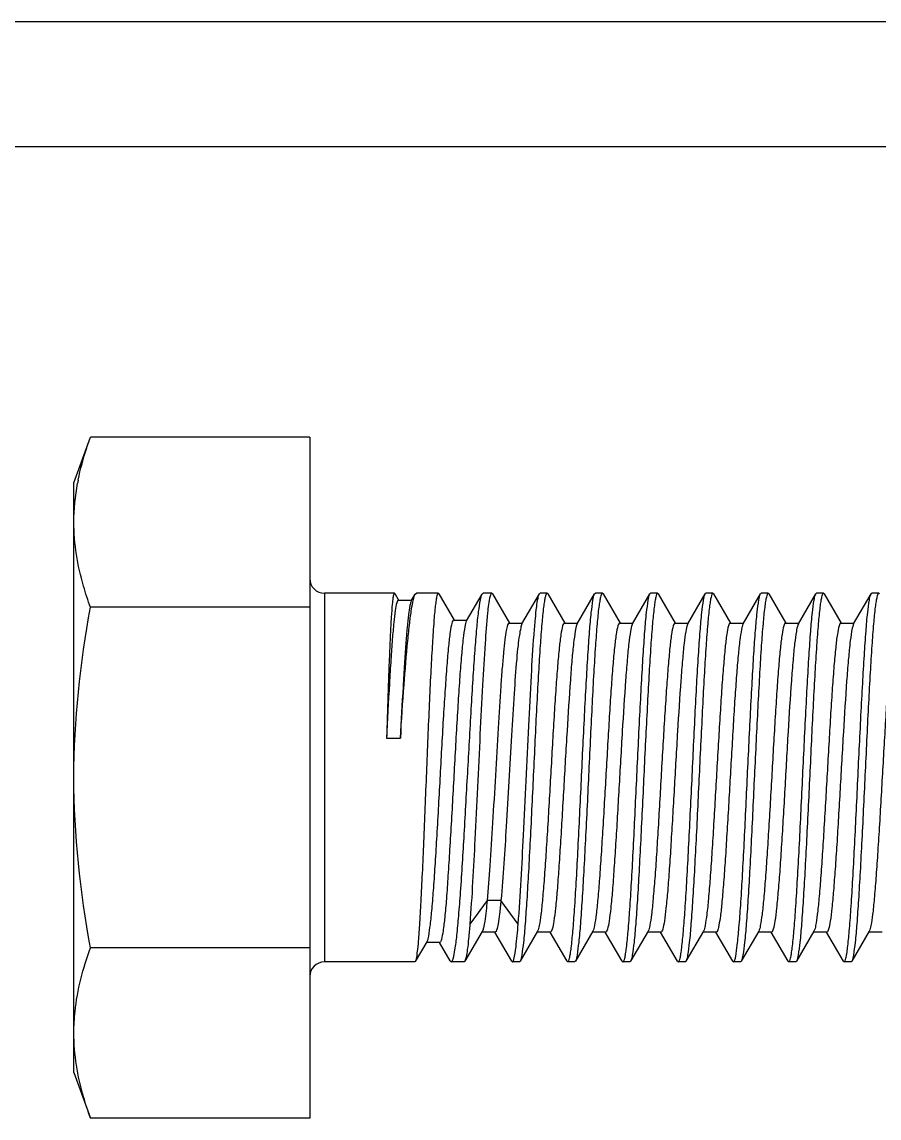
# Model space of a CAD drawing. Header units: inches. Extents: x -1293886 to -986005, y -15154 to 203628.
# Drawn here: x -1239238.7 to -1239159.4, y 83744 to 83845.3 of the extents above; entities that cross this region are included whole.
import ezdxf

# ---------------------------------------------------------------- set-up
doc = ezdxf.new("R2010")
doc.units = ezdxf.units.IN
doc.header["$LTSCALE"] = 100
doc.header["$MEASUREMENT"] = 0
doc.layers.add('W_DIM', color=4, linetype='Continuous')

# ---------------------------------------------------------------- blocks, each defined once
blk = doc.blocks.new('1111')
at = {"layer": 'W_DIM', "color": 7}
for p, q in [((-2278505.19, 1708346.06), (-2278919.24, 1708346.06)), ((-2278631.41, 1708334.51), (-2278775.27, 1708334.51)), ((-2278719.55, 1708303.46), (-2278718.02, 1708307.68)), ((-2278697.74, 1708307.68), (-2278718.02, 1708307.68)), ((-2278697.74, 1708307.68), (-2278697.74, 1708244.72)), ((-2278719.55, 1708248.94), (-2278719.55, 1708303.46)), ((-2278696.38, 1708293.24), (-2278696.38, 1708259.16)), ((-2278689.92, 1708293.24), (-2278696.38, 1708293.24)), ((-2278689.92, 1708293.24), (-2278696.38, 1708293.24)), ((-2278689.92, 1708293.24), (-2278689.93, 1708293.24)), ((-2278689.89, 1708293.21), (-2278689.92, 1708293.24)), ((-2278689.89, 1708293.21), (-2278689.53, 1708292.6)), ((-2278689.56, 1708292.59), (-2278688.32, 1708292.59)), ((-2278688.35, 1708292.53), (-2278688, 1708293.14)), ((-2278688, 1708293.14), (-2278687.88, 1708293.24)), ((-2278685.86, 1708293.24), (-2278687.88, 1708293.24)), ((-2278685.86, 1708293.24), (-2278687.88, 1708293.24)), ((-2278685.86, 1708293.24), (-2278685.87, 1708293.24)), ((-2278685.81, 1708293.19), (-2278685.86, 1708293.24)), ((-2278685.81, 1708293.19), (-2278684.4, 1708290.76)), ((-2278683.24, 1708290.69), (-2278681.8, 1708293.17)), ((-2278681.8, 1708293.17), (-2278681.72, 1708293.24)), ((-2278680.92, 1708293.24), (-2278681.72, 1708293.24)), ((-2278680.92, 1708293.24), (-2278681.72, 1708293.24)), ((-2278680.85, 1708293.18), (-2278680.92, 1708293.24)), ((-2278680.85, 1708293.18), (-2278679.28, 1708290.48)), ((-2278678.12, 1708290.41), (-2278676.51, 1708293.18)), ((-2278676.51, 1708293.18), (-2278676.44, 1708293.24)), ((-2278675.8, 1708293.24), (-2278676.44, 1708293.24)), ((-2278675.8, 1708293.24), (-2278676.44, 1708293.24)), ((-2278675.8, 1708293.24), (-2278675.81, 1708293.24)), ((-2278675.74, 1708293.18), (-2278675.8, 1708293.24)), ((-2278675.74, 1708293.18), (-2278674.16, 1708290.48)), ((-2278673.01, 1708290.41), (-2278671.4, 1708293.18)), ((-2278671.4, 1708293.18), (-2278671.33, 1708293.24)), ((-2278670.69, 1708293.24), (-2278671.33, 1708293.24)), ((-2278670.69, 1708293.24), (-2278671.33, 1708293.24)), ((-2278670.69, 1708293.24), (-2278670.7, 1708293.24)), ((-2278670.62, 1708293.18), (-2278670.69, 1708293.24)), ((-2278670.62, 1708293.18), (-2278669.05, 1708290.48)), ((-2278667.89, 1708290.41), (-2278666.29, 1708293.18)), ((-2278666.29, 1708293.18), (-2278666.22, 1708293.24)), ((-2278665.58, 1708293.24), (-2278666.22, 1708293.24)), ((-2278665.58, 1708293.24), (-2278666.22, 1708293.24)), ((-2278665.58, 1708293.24), (-2278665.59, 1708293.24)), ((-2278665.51, 1708293.18), (-2278665.58, 1708293.24)), ((-2278665.51, 1708293.18), (-2278663.94, 1708290.48)), ((-2278662.78, 1708290.41), (-2278661.17, 1708293.18)), ((-2278661.17, 1708293.18), (-2278661.11, 1708293.24)), ((-2278660.47, 1708293.24), (-2278661.11, 1708293.24)), ((-2278660.47, 1708293.24), (-2278661.11, 1708293.24)), ((-2278660.47, 1708293.24), (-2278660.48, 1708293.24)), ((-2278660.4, 1708293.18), (-2278660.47, 1708293.24)), ((-2278660.4, 1708293.18), (-2278658.83, 1708290.48)), ((-2278657.67, 1708290.41), (-2278656.06, 1708293.18)), ((-2278656.06, 1708293.18), (-2278656, 1708293.24)), ((-2278655.36, 1708293.24), (-2278656, 1708293.24)), ((-2278655.36, 1708293.24), (-2278656, 1708293.24)), ((-2278655.29, 1708293.18), (-2278655.36, 1708293.24)), ((-2278655.36, 1708293.24), (-2278655.36, 1708293.24)), ((-2278655.29, 1708293.18), (-2278653.72, 1708290.48)), ((-2278652.56, 1708290.41), (-2278650.95, 1708293.18)), ((-2278650.95, 1708293.18), (-2278650.88, 1708293.24)), ((-2278650.24, 1708293.24), (-2278650.88, 1708293.24)), ((-2278650.24, 1708293.24), (-2278650.88, 1708293.24)), ((-2278650.24, 1708293.24), (-2278650.25, 1708293.24)), ((-2278650.18, 1708293.18), (-2278650.24, 1708293.24)), ((-2278650.18, 1708293.18), (-2278648.6, 1708290.48)), ((-2278647.45, 1708290.41), (-2278645.84, 1708293.18)), ((-2278645.84, 1708293.18), (-2278645.77, 1708293.24)), ((-2278645.13, 1708293.24), (-2278645.77, 1708293.24)), ((-2278645.13, 1708293.24), (-2278645.77, 1708293.24)), ((-2278645.13, 1708293.24), (-2278645.14, 1708293.24)), ((-2278645.06, 1708293.18), (-2278645.13, 1708293.24)), ((-2278697.74, 1708291.94), (-2278718.02, 1708291.94)), ((-2278684.44, 1708290.76), (-2278683.2, 1708290.76)), ((-2278679.32, 1708290.48), (-2278678.08, 1708290.48)), ((-2278674.2, 1708290.48), (-2278672.97, 1708290.48)), ((-2278673.01, 1708290.41), (-2278673.04, 1708290.35)), ((-2278669.09, 1708290.48), (-2278667.85, 1708290.48)), ((-2278667.89, 1708290.41), (-2278667.93, 1708290.34)), ((-2278663.98, 1708290.48), (-2278662.74, 1708290.48)), ((-2278662.78, 1708290.41), (-2278662.82, 1708290.34)), ((-2278658.87, 1708290.48), (-2278657.63, 1708290.48)), ((-2278653.76, 1708290.48), (-2278652.52, 1708290.48)), ((-2278652.56, 1708290.41), (-2278652.6, 1708290.33)), ((-2278648.64, 1708290.48), (-2278647.41, 1708290.48)), ((-2278647.45, 1708290.41), (-2278647.48, 1708290.33)), ((-2278690.64, 1708279.83), (-2278689.36, 1708279.83)), ((-2278681.34, 1708264.84), (-2278682.94, 1708262.64)), ((-2278680.06, 1708264.84), (-2278681.34, 1708264.84)), ((-2278678.47, 1708262.64), (-2278680.06, 1708264.84)), ((-2278681.79, 1708261.98), (-2278683.4, 1708259.22)), ((-2278680.59, 1708261.91), (-2278681.83, 1708261.91)), ((-2278679.07, 1708259.22), (-2278680.63, 1708261.91)), ((-2278676.68, 1708261.99), (-2278678.29, 1708259.22)), ((-2278675.48, 1708261.92), (-2278676.72, 1708261.92)), ((-2278673.95, 1708259.22), (-2278675.52, 1708261.92)), ((-2278671.57, 1708261.99), (-2278673.18, 1708259.22)), ((-2278670.37, 1708261.92), (-2278671.61, 1708261.92)), ((-2278668.84, 1708259.22), (-2278670.41, 1708261.92)), ((-2278666.46, 1708261.99), (-2278668.07, 1708259.22)), ((-2278665.26, 1708261.92), (-2278666.5, 1708261.92)), ((-2278663.73, 1708259.22), (-2278665.3, 1708261.92)), ((-2278661.34, 1708261.99), (-2278662.96, 1708259.22)), ((-2278660.15, 1708261.92), (-2278661.38, 1708261.92)), ((-2278658.62, 1708259.22), (-2278660.19, 1708261.92)), ((-2278660.1, 1708261.94), (-2278660.15, 1708261.92)), ((-2278656.23, 1708261.99), (-2278657.84, 1708259.22)), ((-2278655.03, 1708261.92), (-2278656.27, 1708261.92)), ((-2278653.51, 1708259.22), (-2278655.07, 1708261.92)), ((-2278651.12, 1708261.99), (-2278652.73, 1708259.22)), ((-2278649.92, 1708261.92), (-2278651.16, 1708261.92)), ((-2278648.39, 1708259.22), (-2278649.96, 1708261.92)), ((-2278646.01, 1708261.99), (-2278647.62, 1708259.22)), ((-2278644.81, 1708261.92), (-2278646.05, 1708261.92)), ((-2278697.74, 1708260.46), (-2278718.02, 1708260.46)), ((-2278686.92, 1708261.02), (-2278687.98, 1708259.2)), ((-2278685.72, 1708260.96), (-2278686.96, 1708260.96)), ((-2278684.76, 1708259.25), (-2278685.75, 1708260.94)), ((-2278688.03, 1708259.16), (-2278696.38, 1708259.16)), ((-2278688.03, 1708259.16), (-2278696.38, 1708259.16)), ((-2278687.98, 1708259.2), (-2278688.03, 1708259.16)), ((-2278684.76, 1708259.25), (-2278684.67, 1708259.16)), ((-2278683.47, 1708259.16), (-2278684.67, 1708259.16)), ((-2278683.47, 1708259.16), (-2278684.67, 1708259.16)), ((-2278683.4, 1708259.22), (-2278683.47, 1708259.16)), ((-2278679.07, 1708259.22), (-2278679, 1708259.16)), ((-2278678.36, 1708259.16), (-2278679, 1708259.16)), ((-2278678.36, 1708259.16), (-2278679, 1708259.16)), ((-2278678.29, 1708259.22), (-2278678.36, 1708259.16)), ((-2278673.95, 1708259.22), (-2278673.89, 1708259.16)), ((-2278673.25, 1708259.16), (-2278673.89, 1708259.16)), ((-2278673.25, 1708259.16), (-2278673.89, 1708259.16)), ((-2278673.89, 1708259.16), (-2278673.88, 1708259.16)), ((-2278673.18, 1708259.22), (-2278673.25, 1708259.16)), ((-2278668.84, 1708259.22), (-2278668.78, 1708259.16)), ((-2278668.14, 1708259.16), (-2278668.78, 1708259.16)), ((-2278668.14, 1708259.16), (-2278668.78, 1708259.16)), ((-2278668.78, 1708259.16), (-2278668.77, 1708259.16)), ((-2278668.07, 1708259.22), (-2278668.14, 1708259.16)), ((-2278663.73, 1708259.22), (-2278663.66, 1708259.16)), ((-2278663.02, 1708259.16), (-2278663.66, 1708259.16)), ((-2278663.02, 1708259.16), (-2278663.66, 1708259.16)), ((-2278663.66, 1708259.16), (-2278663.65, 1708259.16)), ((-2278663, 1708259.17), (-2278663.02, 1708259.16)), ((-2278662.98, 1708259.19), (-2278663, 1708259.17)), ((-2278662.96, 1708259.22), (-2278662.98, 1708259.19)), ((-2278658.62, 1708259.22), (-2278658.55, 1708259.16)), ((-2278658.55, 1708259.16), (-2278658.53, 1708259.17)), ((-2278657.91, 1708259.16), (-2278658.55, 1708259.16)), ((-2278658.53, 1708259.17), (-2278658.51, 1708259.19)), ((-2278657.91, 1708259.16), (-2278658.51, 1708259.16)), ((-2278657.84, 1708259.22), (-2278657.91, 1708259.16)), ((-2278653.51, 1708259.22), (-2278653.44, 1708259.16)), ((-2278652.8, 1708259.16), (-2278653.44, 1708259.16)), ((-2278652.8, 1708259.16), (-2278653.44, 1708259.16)), ((-2278653.44, 1708259.16), (-2278653.43, 1708259.16)), ((-2278652.73, 1708259.22), (-2278652.8, 1708259.16)), ((-2278648.39, 1708259.22), (-2278648.33, 1708259.16)), ((-2278647.69, 1708259.16), (-2278648.33, 1708259.16)), ((-2278647.69, 1708259.16), (-2278648.33, 1708259.16)), ((-2278648.33, 1708259.16), (-2278648.32, 1708259.16)), ((-2278647.62, 1708259.22), (-2278647.69, 1708259.16)), ((-2278719.55, 1708248.94), (-2278718.02, 1708244.72)), ((-2278697.74, 1708244.72), (-2278718.02, 1708244.72))]:
    blk.add_line(p, q, dxfattribs=at)
for centre, radius, start, end in [((-2278697.55, 1708299.39), 22.03, 168.6931, 169.4725), ((-2278696.38, 1708294.6), 1.36, 180, 270), ((-2278696.38, 1708257.8), 1.36, 90, 180)]:
    blk.add_arc(centre, radius, start, end, dxfattribs=at)
for points, knots in [([(-2278719.16, 1708303.71), (-2278718.95, 1708304.72), (-2278718.59, 1708306.05), (-2278718.14, 1708307.35), (-2278718.02, 1708307.68)], [0, 0, 0, 0, 0.746895, 1, 1, 1, 1]), ([(-2278718.02, 1708291.94), (-2278718.25, 1708292.59), (-2278719.1, 1708295.13), (-2278719.55, 1708297.82), (-2278719.55, 1708299.81)], [0, 0, 0, 0, 0.255696, 1, 1, 1, 1]), ([(-2278689.93, 1708293.24), (-2278689.96, 1708293.23), (-2278689.99, 1708293.12), (-2278690.03, 1708292.94), (-2278690.07, 1708292.62), (-2278690.14, 1708291.98), (-2278690.22, 1708290.9), (-2278690.3, 1708289.3), (-2278690.39, 1708287.33), (-2278690.47, 1708285.04), (-2278690.56, 1708282.51), (-2278690.61, 1708280.74), (-2278690.64, 1708279.83)], [0, 0, 0, 0, 0.006463, 0.021259, 0.044741, 0.076818, 0.165921, 0.286162, 0.434178, 0.605806, 0.79621, 1, 1, 1, 1]), ([(-2278689.56, 1708292.59), (-2278689.59, 1708292.59), (-2278689.66, 1708292.49), (-2278689.75, 1708292.2), (-2278689.87, 1708291.51), (-2278689.99, 1708290.4), (-2278690.12, 1708288.88), (-2278690.25, 1708287), (-2278690.44, 1708283.94), (-2278690.56, 1708281.52), (-2278690.64, 1708279.83)], [0, 0, 0, 0, 0.007029, 0.021662, 0.076602, 0.165188, 0.285057, 0.432865, 0.604499, 1, 1, 1, 1]), ([(-2278689.36, 1708279.83), (-2278689.25, 1708281.47), (-2278689.05, 1708284.49), (-2278688.76, 1708288.04), (-2278688.52, 1708290.37), (-2278688.36, 1708291.64), (-2278688.2, 1708292.52), (-2278688.08, 1708292.99), (-2278688, 1708293.14)], [0, 0, 0, 0, 0.369025, 0.676578, 0.797829, 0.893394, 0.961137, 1, 1, 1, 1]), ([(-2278685.87, 1708293.24), (-2278685.91, 1708293.23), (-2278685.96, 1708293.09), (-2278686.02, 1708292.85), (-2278686.09, 1708292.44), (-2278686.19, 1708291.61), (-2278686.3, 1708290.23), (-2278686.43, 1708288.2), (-2278686.57, 1708285.73), (-2278686.7, 1708282.92), (-2278686.83, 1708279.86), (-2278686.96, 1708276.66), (-2278687.09, 1708273.45), (-2278687.21, 1708270.34), (-2278687.34, 1708267.44), (-2278687.47, 1708264.86), (-2278687.59, 1708262.71), (-2278687.7, 1708261.03), (-2278687.84, 1708259.93), (-2278687.89, 1708259.35), (-2278687.98, 1708259.2)], [0, 0, 0, 0, 0.003479, 0.011119, 0.023138, 0.039478, 0.084569, 0.144819, 0.218054, 0.30161, 0.392438, 0.487225, 0.582511, 0.674818, 0.760772, 0.837237, 0.901428, 0.951015, 0.984221, 1, 1, 1, 1]), ([(-2278684.49, 1708259.45), (-2278684.4, 1708259.72), (-2278684.28, 1708260.44), (-2278684.11, 1708261.76), (-2278683.95, 1708263.54), (-2278683.71, 1708266.66), (-2278683.44, 1708271.19), (-2278683.12, 1708276.95), (-2278682.85, 1708281.83), (-2278682.63, 1708285.49), (-2278682.47, 1708287.85), (-2278682.31, 1708289.83), (-2278682.16, 1708291.39), (-2278681.99, 1708292.44), (-2278681.9, 1708293), (-2278681.8, 1708293.17)], [0, 0, 0, 0, 0.024854, 0.064557, 0.117968, 0.183425, 0.34188, 0.519926, 0.695025, 0.774452, 0.845022, 0.904492, 0.95099, 0.983092, 1, 1, 1, 1]), ([(-2278681.06, 1708292.97), (-2278681.2, 1708292.47), (-2278681.34, 1708291), (-2278681.57, 1708288.26), (-2278681.78, 1708284.52), (-2278682.01, 1708280.08), (-2278682.23, 1708275.33), (-2278682.52, 1708269.47), (-2278682.74, 1708265.25), (-2278682.94, 1708262.64)], [0, 0, 0, 0, 0.051689, 0.144713, 0.271544, 0.421712, 0.582779, 0.741399, 1, 1, 1, 1]), ([(-2278680.92, 1708293.24), (-2278680.95, 1708293.24), (-2278681.02, 1708293.13), (-2278681.04, 1708293.04), (-2278681.06, 1708292.97)], [0, 0, 0, 0, 0.316243, 1, 1, 1, 1]), ([(-2278678.47, 1708262.64), (-2278678.25, 1708265.38), (-2278678.03, 1708269.8), (-2278677.73, 1708275.92), (-2278677.5, 1708280.83), (-2278677.27, 1708285.33), (-2278677.07, 1708288.63), (-2278676.89, 1708290.76), (-2278676.78, 1708291.89), (-2278676.66, 1708292.66), (-2278676.58, 1708293.06), (-2278676.51, 1708293.18)], [0, 0, 0, 0, 0.269192, 0.433946, 0.599559, 0.751167, 0.875181, 0.923254, 0.96054, 0.986252, 1, 1, 1, 1]), ([(-2278675.81, 1708293.24), (-2278675.85, 1708293.23), (-2278675.92, 1708293.09), (-2278675.98, 1708292.85), (-2278676.06, 1708292.44), (-2278676.17, 1708291.63), (-2278676.3, 1708290.26), (-2278676.45, 1708288.25), (-2278676.6, 1708285.8), (-2278676.75, 1708283.01), (-2278676.9, 1708279.97), (-2278677.1, 1708275.75), (-2278677.3, 1708271.58), (-2278677.51, 1708267.6), (-2278677.66, 1708265.02), (-2278677.81, 1708262.84), (-2278677.95, 1708261.13), (-2278678.11, 1708259.99), (-2278678.19, 1708259.39), (-2278678.29, 1708259.22)], [0, 0, 0, 0, 0.003606, 0.011247, 0.023194, 0.039404, 0.084092, 0.143784, 0.216355, 0.299204, 0.389343, 0.483517, 0.670349, 0.756272, 0.83299, 0.897744, 0.948219, 0.982646, 1, 1, 1, 1]), ([(-2278673.88, 1708259.16), (-2278673.84, 1708259.17), (-2278673.77, 1708259.31), (-2278673.71, 1708259.55), (-2278673.63, 1708259.96), (-2278673.52, 1708260.78), (-2278673.39, 1708262.15), (-2278673.24, 1708264.15), (-2278673.09, 1708266.6), (-2278672.94, 1708269.39), (-2278672.79, 1708272.43), (-2278672.59, 1708276.65), (-2278672.39, 1708280.82), (-2278672.18, 1708284.8), (-2278672.03, 1708287.38), (-2278671.88, 1708289.56), (-2278671.74, 1708291.27), (-2278671.58, 1708292.41), (-2278671.5, 1708293.01), (-2278671.4, 1708293.18)], [0, 0, 0, 0, 0.00361, 0.011255, 0.023205, 0.039416, 0.084097, 0.143781, 0.216343, 0.299178, 0.3893, 0.483456, 0.670274, 0.756195, 0.832914, 0.897676, 0.948169, 0.98262, 1, 1, 1, 1]), ([(-2278670.7, 1708293.24), (-2278670.74, 1708293.23), (-2278670.8, 1708293.09), (-2278670.87, 1708292.85), (-2278670.94, 1708292.44), (-2278671.06, 1708291.63), (-2278671.19, 1708290.26), (-2278671.34, 1708288.25), (-2278671.49, 1708285.8), (-2278671.64, 1708283.01), (-2278671.79, 1708279.97), (-2278671.99, 1708275.75), (-2278672.19, 1708271.58), (-2278672.4, 1708267.6), (-2278672.55, 1708265.02), (-2278672.7, 1708262.84), (-2278672.84, 1708261.13), (-2278673, 1708259.99), (-2278673.08, 1708259.39), (-2278673.18, 1708259.22)], [0, 0, 0, 0, 0.003604, 0.011244, 0.023189, 0.039398, 0.084081, 0.143773, 0.216344, 0.29919, 0.389328, 0.483502, 0.67034, 0.756263, 0.832984, 0.89774, 0.948217, 0.982646, 1, 1, 1, 1]), ([(-2278668.77, 1708259.16), (-2278668.73, 1708259.17), (-2278668.66, 1708259.31), (-2278668.6, 1708259.55), (-2278668.52, 1708259.96), (-2278668.41, 1708260.78), (-2278668.28, 1708262.15), (-2278668.13, 1708264.15), (-2278667.98, 1708266.6), (-2278667.83, 1708269.39), (-2278667.68, 1708272.43), (-2278667.48, 1708276.65), (-2278667.28, 1708280.82), (-2278667.07, 1708284.8), (-2278666.92, 1708287.38), (-2278666.77, 1708289.56), (-2278666.63, 1708291.27), (-2278666.47, 1708292.41), (-2278666.39, 1708293.01), (-2278666.29, 1708293.18)], [0, 0, 0, 0, 0.003611, 0.011257, 0.023206, 0.039418, 0.084102, 0.143788, 0.216352, 0.299187, 0.389308, 0.483466, 0.670283, 0.7562, 0.832918, 0.897681, 0.948172, 0.982621, 1, 1, 1, 1]), ([(-2278665.59, 1708293.24), (-2278665.63, 1708293.23), (-2278665.69, 1708293.09), (-2278665.76, 1708292.85), (-2278665.83, 1708292.44), (-2278665.94, 1708291.63), (-2278666.07, 1708290.26), (-2278666.22, 1708288.25), (-2278666.37, 1708285.8), (-2278666.52, 1708283.01), (-2278666.68, 1708279.97), (-2278666.88, 1708275.75), (-2278667.08, 1708271.58), (-2278667.29, 1708267.6), (-2278667.43, 1708265.02), (-2278667.59, 1708262.84), (-2278667.72, 1708261.13), (-2278667.89, 1708259.99), (-2278667.97, 1708259.39), (-2278668.07, 1708259.22)], [0, 0, 0, 0, 0.003606, 0.011247, 0.023192, 0.039401, 0.084085, 0.143776, 0.216348, 0.299195, 0.38933, 0.483503, 0.670342, 0.756264, 0.832982, 0.897739, 0.948217, 0.982647, 1, 1, 1, 1]), ([(-2278663.65, 1708259.16), (-2278663.61, 1708259.17), (-2278663.55, 1708259.31), (-2278663.48, 1708259.55), (-2278663.41, 1708259.96), (-2278663.3, 1708260.78), (-2278663.17, 1708262.15), (-2278663.02, 1708264.15), (-2278662.87, 1708266.6), (-2278662.72, 1708269.39), (-2278662.57, 1708272.43), (-2278662.36, 1708276.65), (-2278662.17, 1708280.82), (-2278661.96, 1708284.8), (-2278661.81, 1708287.38), (-2278661.65, 1708289.56), (-2278661.52, 1708291.27), (-2278661.36, 1708292.41), (-2278661.27, 1708293.01), (-2278661.17, 1708293.18)], [0, 0, 0, 0, 0.00361, 0.011255, 0.023204, 0.039415, 0.0841, 0.143787, 0.21635, 0.299184, 0.389308, 0.483468, 0.670284, 0.7562, 0.83292, 0.897683, 0.948173, 0.982621, 1, 1, 1, 1]), ([(-2278660.48, 1708293.24), (-2278660.52, 1708293.23), (-2278660.58, 1708293.09), (-2278660.65, 1708292.85), (-2278660.72, 1708292.44), (-2278660.83, 1708291.63), (-2278660.96, 1708290.26), (-2278661.11, 1708288.25), (-2278661.26, 1708285.8), (-2278661.41, 1708283.01), (-2278661.56, 1708279.97), (-2278661.77, 1708275.75), (-2278661.96, 1708271.58), (-2278662.17, 1708267.6), (-2278662.32, 1708265.02), (-2278662.48, 1708262.84), (-2278662.61, 1708261.13), (-2278662.77, 1708259.99), (-2278662.86, 1708259.39), (-2278662.96, 1708259.22)], [0, 0, 0, 0, 0.003598, 0.011231, 0.023168, 0.039371, 0.084041, 0.143721, 0.216288, 0.299135, 0.389272, 0.483446, 0.670301, 0.756235, 0.832961, 0.897725, 0.94821, 0.982644, 1, 1, 1, 1]), ([(-2278658.51, 1708259.19), (-2278658.47, 1708259.23), (-2278658.41, 1708259.39), (-2278658.3, 1708259.9), (-2278658.18, 1708260.89), (-2278658.03, 1708262.47), (-2278657.88, 1708264.54), (-2278657.73, 1708267.01), (-2278657.58, 1708269.8), (-2278657.43, 1708272.82), (-2278657.24, 1708276.99), (-2278657.04, 1708281.1), (-2278656.83, 1708284.99), (-2278656.69, 1708287.52), (-2278656.54, 1708289.65), (-2278656.4, 1708291.31), (-2278656.24, 1708292.43), (-2278656.16, 1708293.01), (-2278656.06, 1708293.18)], [0, 0, 0, 0, 0.005244, 0.014609, 0.045815, 0.092875, 0.154195, 0.22765, 0.310678, 0.400368, 0.493572, 0.677434, 0.761652, 0.836715, 0.899999, 0.949307, 0.982964, 1, 1, 1, 1]), ([(-2278655.36, 1708293.24), (-2278655.4, 1708293.23), (-2278655.47, 1708293.09), (-2278655.53, 1708292.85), (-2278655.61, 1708292.44), (-2278655.72, 1708291.63), (-2278655.85, 1708290.26), (-2278656, 1708288.25), (-2278656.15, 1708285.8), (-2278656.3, 1708283.01), (-2278656.45, 1708279.97), (-2278656.66, 1708275.75), (-2278656.85, 1708271.58), (-2278657.06, 1708267.6), (-2278657.21, 1708265.02), (-2278657.36, 1708262.84), (-2278657.5, 1708261.13), (-2278657.66, 1708259.99), (-2278657.75, 1708259.39), (-2278657.84, 1708259.22)], [0, 0, 0, 0, 0.003608, 0.011251, 0.0232, 0.039412, 0.0841, 0.143792, 0.216367, 0.299219, 0.389359, 0.483531, 0.670361, 0.756279, 0.832994, 0.897747, 0.94822, 0.982647, 1, 1, 1, 1]), ([(-2278653.43, 1708259.16), (-2278653.39, 1708259.17), (-2278653.33, 1708259.31), (-2278653.26, 1708259.55), (-2278653.19, 1708259.96), (-2278653.08, 1708260.78), (-2278652.94, 1708262.15), (-2278652.8, 1708264.15), (-2278652.65, 1708266.6), (-2278652.49, 1708269.39), (-2278652.34, 1708272.43), (-2278652.14, 1708276.65), (-2278651.94, 1708280.82), (-2278651.73, 1708284.8), (-2278651.58, 1708287.38), (-2278651.43, 1708289.56), (-2278651.3, 1708291.27), (-2278651.13, 1708292.41), (-2278651.05, 1708293.01), (-2278650.95, 1708293.18)], [0, 0, 0, 0, 0.00361, 0.011255, 0.023204, 0.039414, 0.084096, 0.14378, 0.216342, 0.299175, 0.389295, 0.483453, 0.670272, 0.756195, 0.832918, 0.89768, 0.94817, 0.98262, 1, 1, 1, 1]), ([(-2278650.25, 1708293.24), (-2278650.29, 1708293.23), (-2278650.36, 1708293.09), (-2278650.42, 1708292.85), (-2278650.5, 1708292.44), (-2278650.61, 1708291.63), (-2278650.74, 1708290.26), (-2278650.89, 1708288.25), (-2278651.04, 1708285.8), (-2278651.19, 1708283.01), (-2278651.34, 1708279.97), (-2278651.54, 1708275.75), (-2278651.74, 1708271.58), (-2278651.95, 1708267.6), (-2278652.1, 1708265.02), (-2278652.25, 1708262.84), (-2278652.39, 1708261.13), (-2278652.55, 1708259.99), (-2278652.63, 1708259.39), (-2278652.73, 1708259.22)], [0, 0, 0, 0, 0.003605, 0.011245, 0.02319, 0.039398, 0.084078, 0.143767, 0.216337, 0.299182, 0.389315, 0.483487, 0.670329, 0.756258, 0.83298, 0.897737, 0.948214, 0.982645, 1, 1, 1, 1]), ([(-2278648.32, 1708259.16), (-2278648.28, 1708259.17), (-2278648.21, 1708259.31), (-2278648.15, 1708259.55), (-2278648.07, 1708259.96), (-2278647.96, 1708260.78), (-2278647.83, 1708262.15), (-2278647.68, 1708264.15), (-2278647.53, 1708266.6), (-2278647.38, 1708269.39), (-2278647.23, 1708272.43), (-2278647.03, 1708276.65), (-2278646.83, 1708280.82), (-2278646.62, 1708284.8), (-2278646.47, 1708287.38), (-2278646.32, 1708289.56), (-2278646.18, 1708291.27), (-2278646.02, 1708292.41), (-2278645.94, 1708293.01), (-2278645.84, 1708293.18)], [0, 0, 0, 0, 0.003613, 0.011261, 0.023214, 0.039428, 0.084117, 0.143805, 0.21637, 0.299211, 0.389338, 0.483496, 0.670304, 0.756216, 0.832931, 0.89769, 0.948176, 0.982622, 1, 1, 1, 1]), ([(-2278645.14, 1708293.24), (-2278645.18, 1708293.23), (-2278645.24, 1708293.09), (-2278645.31, 1708292.85), (-2278645.39, 1708292.44), (-2278645.5, 1708291.63), (-2278645.63, 1708290.26), (-2278645.78, 1708288.25), (-2278645.93, 1708285.8), (-2278646.08, 1708283.01), (-2278646.23, 1708279.97), (-2278646.43, 1708275.75), (-2278646.63, 1708271.58), (-2278646.84, 1708267.6), (-2278646.99, 1708265.02), (-2278647.14, 1708262.84), (-2278647.28, 1708261.13), (-2278647.44, 1708259.99), (-2278647.52, 1708259.39), (-2278647.62, 1708259.22)], [0, 0, 0, 0, 0.003606, 0.011248, 0.023195, 0.039406, 0.084093, 0.143786, 0.216358, 0.299206, 0.389346, 0.483519, 0.670351, 0.756273, 0.832991, 0.897744, 0.948219, 0.982646, 1, 1, 1, 1]), ([(-2278688.35, 1708292.53), (-2278688.43, 1708292.4), (-2278688.51, 1708291.97), (-2278688.63, 1708291.16), (-2278688.75, 1708289.97), (-2278688.87, 1708288.45), (-2278689, 1708286.62), (-2278689.17, 1708283.71), (-2278689.29, 1708281.42), (-2278689.36, 1708279.83)], [0, 0, 0, 0, 0.03477, 0.099862, 0.194036, 0.315014, 0.459836, 0.624963, 1, 1, 1, 1]), ([(-2278684.44, 1708290.76), (-2278684.47, 1708290.76), (-2278684.55, 1708290.65), (-2278684.65, 1708290.31), (-2278684.79, 1708289.5), (-2278684.93, 1708288.21), (-2278685.08, 1708286.44), (-2278685.23, 1708284.3), (-2278685.39, 1708281.86), (-2278685.54, 1708279.19), (-2278685.74, 1708275.5), (-2278685.94, 1708271.85), (-2278686.15, 1708268.38), (-2278686.3, 1708266.12), (-2278686.45, 1708264.22), (-2278686.59, 1708262.73), (-2278686.74, 1708261.72), (-2278686.83, 1708261.18), (-2278686.92, 1708261.02)], [0, 0, 0, 0, 0.003512, 0.010895, 0.03862, 0.083116, 0.142813, 0.21551, 0.298517, 0.388779, 0.482991, 0.669589, 0.75528, 0.831778, 0.896415, 0.946979, 0.981812, 1, 1, 1, 1]), ([(-2278683.24, 1708290.69), (-2278683.33, 1708290.53), (-2278683.43, 1708289.97), (-2278683.58, 1708288.93), (-2278683.73, 1708287.38), (-2278683.88, 1708285.43), (-2278684.03, 1708283.12), (-2278684.24, 1708279.61), (-2278684.44, 1708275.95), (-2278684.64, 1708272.26), (-2278684.8, 1708269.63), (-2278684.95, 1708267.22), (-2278685.09, 1708265.13), (-2278685.24, 1708263.42), (-2278685.38, 1708262.17), (-2278685.52, 1708261.4), (-2278685.61, 1708261.06), (-2278685.69, 1708260.96), (-2278685.72, 1708260.96)], [0, 0, 0, 0, 0.018969, 0.055155, 0.107429, 0.173883, 0.252061, 0.339075, 0.526651, 0.6204, 0.709614, 0.791122, 0.862062, 0.919981, 0.962927, 0.989567, 0.996641, 1, 1, 1, 1]), ([(-2278679.32, 1708290.48), (-2278679.39, 1708290.48), (-2278679.49, 1708290.17), (-2278679.59, 1708289.72), (-2278679.71, 1708288.84), (-2278679.83, 1708287.71), (-2278679.96, 1708286.28), (-2278680.13, 1708283.94), (-2278680.34, 1708280.62), (-2278680.58, 1708276.39), (-2278680.82, 1708272.15), (-2278681.06, 1708268.29), (-2278681.24, 1708265.9), (-2278681.34, 1708264.84)], [0, 0, 0, 0, 0.008312, 0.028859, 0.061939, 0.106893, 0.162683, 0.227987, 0.380684, 0.550376, 0.720797, 0.875605, 1, 1, 1, 1]), ([(-2278678.12, 1708290.41), (-2278678.18, 1708290.3), (-2278678.26, 1708289.94), (-2278678.38, 1708289.27), (-2278678.5, 1708288.31), (-2278678.67, 1708286.51), (-2278678.87, 1708283.74), (-2278679.1, 1708279.98), (-2278679.33, 1708275.88), (-2278679.63, 1708270.79), (-2278679.85, 1708267.11), (-2278680.06, 1708264.84)], [0, 0, 0, 0, 0.015086, 0.041871, 0.07998, 0.128634, 0.253127, 0.404426, 0.569162, 0.732754, 1, 1, 1, 1]), ([(-2278674.2, 1708290.48), (-2278674.24, 1708290.48), (-2278674.31, 1708290.38), (-2278674.41, 1708290.05), (-2278674.55, 1708289.3), (-2278674.69, 1708288.08), (-2278674.84, 1708286.42), (-2278674.99, 1708284.4), (-2278675.14, 1708282.08), (-2278675.29, 1708279.54), (-2278675.49, 1708276.01), (-2278675.69, 1708272.51), (-2278675.9, 1708269.17), (-2278676.05, 1708266.98), (-2278676.2, 1708265.13), (-2278676.34, 1708263.67), (-2278676.49, 1708262.68), (-2278676.59, 1708262.15), (-2278676.68, 1708261.99)], [0, 0, 0, 0, 0.003515, 0.010772, 0.037949, 0.081609, 0.140308, 0.211978, 0.294061, 0.383612, 0.477415, 0.664253, 0.750571, 0.827952, 0.893624, 0.945254, 0.981055, 1, 1, 1, 1]), ([(-2278673.04, 1708290.35), (-2278673.12, 1708290.15), (-2278673.22, 1708289.58), (-2278673.37, 1708288.5), (-2278673.51, 1708286.99), (-2278673.72, 1708284.28), (-2278673.97, 1708280.31), (-2278674.21, 1708276.1), (-2278674.41, 1708272.62), (-2278674.56, 1708270.14), (-2278674.71, 1708267.86), (-2278674.85, 1708265.88), (-2278675, 1708264.26), (-2278675.14, 1708263.07), (-2278675.27, 1708262.34), (-2278675.37, 1708262.02), (-2278675.45, 1708261.92), (-2278675.48, 1708261.92)], [0, 0, 0, 0, 0.022133, 0.060618, 0.114292, 0.181331, 0.345799, 0.531244, 0.623802, 0.711913, 0.792495, 0.862731, 0.920179, 0.962872, 0.989439, 0.99654, 1, 1, 1, 1]), ([(-2278669.09, 1708290.48), (-2278669.12, 1708290.48), (-2278669.2, 1708290.38), (-2278669.3, 1708290.05), (-2278669.44, 1708289.3), (-2278669.58, 1708288.08), (-2278669.73, 1708286.42), (-2278669.88, 1708284.4), (-2278670.03, 1708282.08), (-2278670.18, 1708279.54), (-2278670.38, 1708276.01), (-2278670.58, 1708272.51), (-2278670.79, 1708269.17), (-2278670.94, 1708266.98), (-2278671.09, 1708265.13), (-2278671.23, 1708263.67), (-2278671.38, 1708262.68), (-2278671.48, 1708262.15), (-2278671.57, 1708261.99)], [0, 0, 0, 0, 0.003515, 0.010772, 0.037949, 0.081609, 0.140308, 0.211978, 0.294061, 0.383612, 0.477415, 0.664253, 0.750571, 0.827952, 0.893624, 0.945254, 0.981055, 1, 1, 1, 1]), ([(-2278667.93, 1708290.34), (-2278668.01, 1708290.15), (-2278668.11, 1708289.57), (-2278668.26, 1708288.49), (-2278668.4, 1708286.98), (-2278668.61, 1708284.27), (-2278668.86, 1708280.3), (-2278669.1, 1708276.09), (-2278669.3, 1708272.61), (-2278669.45, 1708270.13), (-2278669.6, 1708267.86), (-2278669.74, 1708265.88), (-2278669.89, 1708264.26), (-2278670.03, 1708263.07), (-2278670.16, 1708262.34), (-2278670.26, 1708262.02), (-2278670.34, 1708261.92), (-2278670.37, 1708261.92)], [0, 0, 0, 0, 0.022272, 0.060873, 0.114636, 0.181733, 0.346234, 0.531618, 0.624122, 0.712171, 0.792687, 0.862862, 0.920257, 0.962907, 0.989448, 0.996542, 1, 1, 1, 1]), ([(-2278663.98, 1708290.48), (-2278664.01, 1708290.48), (-2278664.09, 1708290.38), (-2278664.19, 1708290.05), (-2278664.32, 1708289.3), (-2278664.46, 1708288.08), (-2278664.61, 1708286.42), (-2278664.76, 1708284.4), (-2278664.91, 1708282.08), (-2278665.07, 1708279.54), (-2278665.27, 1708276.01), (-2278665.47, 1708272.51), (-2278665.67, 1708269.17), (-2278665.82, 1708266.98), (-2278665.98, 1708265.13), (-2278666.11, 1708263.67), (-2278666.27, 1708262.68), (-2278666.36, 1708262.15), (-2278666.46, 1708261.99)], [0, 0, 0, 0, 0.003515, 0.010772, 0.037949, 0.081609, 0.140308, 0.211978, 0.294061, 0.383612, 0.477416, 0.664253, 0.750571, 0.827952, 0.893624, 0.945254, 0.981055, 1, 1, 1, 1]), ([(-2278662.82, 1708290.34), (-2278662.9, 1708290.14), (-2278663, 1708289.56), (-2278663.15, 1708288.48), (-2278663.29, 1708286.96), (-2278663.5, 1708284.25), (-2278663.75, 1708280.29), (-2278663.99, 1708276.08), (-2278664.19, 1708272.6), (-2278664.34, 1708270.12), (-2278664.48, 1708267.85), (-2278664.63, 1708265.88), (-2278664.78, 1708264.26), (-2278664.92, 1708263.07), (-2278665.05, 1708262.34), (-2278665.15, 1708262.02), (-2278665.22, 1708261.92), (-2278665.26, 1708261.92)], [0, 0, 0, 0, 0.022411, 0.061128, 0.114979, 0.182135, 0.346668, 0.531991, 0.624441, 0.712428, 0.79288, 0.862992, 0.920333, 0.962942, 0.989457, 0.996545, 1, 1, 1, 1]), ([(-2278658.87, 1708290.48), (-2278658.9, 1708290.48), (-2278658.98, 1708290.38), (-2278659.08, 1708290.05), (-2278659.21, 1708289.3), (-2278659.35, 1708288.08), (-2278659.5, 1708286.42), (-2278659.65, 1708284.4), (-2278659.8, 1708282.08), (-2278659.95, 1708279.54), (-2278660.16, 1708276.01), (-2278660.35, 1708272.51), (-2278660.56, 1708269.17), (-2278660.71, 1708266.98), (-2278660.86, 1708265.13), (-2278661, 1708263.67), (-2278661.16, 1708262.68), (-2278661.25, 1708262.15), (-2278661.34, 1708261.99)], [0, 0, 0, 0, 0.003515, 0.010771, 0.037948, 0.081607, 0.140304, 0.211972, 0.294053, 0.383603, 0.477405, 0.664241, 0.750559, 0.82794, 0.893613, 0.945246, 0.981049, 1, 1, 1, 1]), ([(-2278657.67, 1708290.41), (-2278657.76, 1708290.26), (-2278657.85, 1708289.74), (-2278658, 1708288.78), (-2278658.14, 1708287.36), (-2278658.29, 1708285.56), (-2278658.44, 1708283.44), (-2278658.64, 1708280.18), (-2278658.88, 1708275.9), (-2278659.13, 1708271.64), (-2278659.33, 1708268.44), (-2278659.48, 1708266.38), (-2278659.63, 1708264.67), (-2278659.76, 1708263.34), (-2278659.92, 1708262.51), (-2278660, 1708262.04), (-2278660.1, 1708261.94)], [0, 0, 0, 0, 0.018521, 0.053335, 0.103489, 0.167313, 0.24262, 0.326812, 0.509979, 0.691635, 0.773988, 0.846813, 0.907599, 0.95427, 0.985299, 1, 1, 1, 1]), ([(-2278653.76, 1708290.48), (-2278653.79, 1708290.48), (-2278653.86, 1708290.38), (-2278653.96, 1708290.05), (-2278654.1, 1708289.3), (-2278654.24, 1708288.08), (-2278654.39, 1708286.42), (-2278654.54, 1708284.4), (-2278654.69, 1708282.08), (-2278654.84, 1708279.54), (-2278655.04, 1708276.01), (-2278655.24, 1708272.51), (-2278655.45, 1708269.17), (-2278655.6, 1708266.98), (-2278655.75, 1708265.13), (-2278655.89, 1708263.67), (-2278656.05, 1708262.68), (-2278656.14, 1708262.15), (-2278656.23, 1708261.99)], [0, 0, 0, 0, 0.003516, 0.010771, 0.037949, 0.081609, 0.140308, 0.211978, 0.294061, 0.383613, 0.477416, 0.664254, 0.750571, 0.827952, 0.893624, 0.945254, 0.981055, 1, 1, 1, 1]), ([(-2278652.6, 1708290.33), (-2278652.67, 1708290.13), (-2278652.78, 1708289.55), (-2278652.93, 1708288.46), (-2278653.07, 1708286.94), (-2278653.28, 1708284.22), (-2278653.53, 1708280.26), (-2278653.76, 1708276.05), (-2278653.96, 1708272.58), (-2278654.11, 1708270.1), (-2278654.26, 1708267.84), (-2278654.41, 1708265.87), (-2278654.56, 1708264.25), (-2278654.69, 1708263.07), (-2278654.83, 1708262.34), (-2278654.93, 1708262.02), (-2278655, 1708261.92), (-2278655.03, 1708261.92)], [0, 0, 0, 0, 0.022688, 0.061638, 0.115664, 0.182937, 0.347534, 0.532736, 0.625078, 0.712941, 0.793264, 0.863253, 0.920487, 0.963013, 0.989475, 0.996549, 1, 1, 1, 1]), ([(-2278648.64, 1708290.48), (-2278648.68, 1708290.48), (-2278648.75, 1708290.38), (-2278648.85, 1708290.05), (-2278648.99, 1708289.3), (-2278649.13, 1708288.08), (-2278649.28, 1708286.42), (-2278649.43, 1708284.4), (-2278649.58, 1708282.08), (-2278649.73, 1708279.54), (-2278649.93, 1708276.01), (-2278650.13, 1708272.51), (-2278650.34, 1708269.17), (-2278650.49, 1708266.98), (-2278650.64, 1708265.13), (-2278650.78, 1708263.67), (-2278650.93, 1708262.68), (-2278651.03, 1708262.15), (-2278651.12, 1708261.99)], [0, 0, 0, 0, 0.003516, 0.010771, 0.037949, 0.081609, 0.140308, 0.211978, 0.294061, 0.383613, 0.477416, 0.664254, 0.750571, 0.827952, 0.893624, 0.945254, 0.981055, 1, 1, 1, 1]), ([(-2278647.48, 1708290.33), (-2278647.56, 1708290.13), (-2278647.67, 1708289.54), (-2278647.81, 1708288.45), (-2278647.96, 1708286.92), (-2278648.17, 1708284.21), (-2278648.41, 1708280.24), (-2278648.65, 1708276.04), (-2278648.85, 1708272.57), (-2278649, 1708270.09), (-2278649.15, 1708267.83), (-2278649.3, 1708265.86), (-2278649.44, 1708264.25), (-2278649.58, 1708263.07), (-2278649.72, 1708262.34), (-2278649.82, 1708262.02), (-2278649.89, 1708261.92), (-2278649.92, 1708261.92)], [0, 0, 0, 0, 0.022827, 0.061892, 0.116006, 0.183337, 0.347966, 0.533107, 0.625396, 0.713197, 0.793455, 0.863383, 0.920563, 0.963048, 0.989484, 0.996552, 1, 1, 1, 1]), ([(-2278643.53, 1708290.48), (-2278643.57, 1708290.48), (-2278643.64, 1708290.38), (-2278643.74, 1708290.05), (-2278643.88, 1708289.3), (-2278644.02, 1708288.08), (-2278644.17, 1708286.42), (-2278644.32, 1708284.4), (-2278644.47, 1708282.08), (-2278644.62, 1708279.54), (-2278644.82, 1708276.01), (-2278645.02, 1708272.51), (-2278645.23, 1708269.17), (-2278645.38, 1708266.98), (-2278645.53, 1708265.13), (-2278645.67, 1708263.67), (-2278645.82, 1708262.68), (-2278645.92, 1708262.15), (-2278646.01, 1708261.99)], [0, 0, 0, 0, 0.003516, 0.010771, 0.037949, 0.081609, 0.140308, 0.211978, 0.294061, 0.383613, 0.477416, 0.664254, 0.750571, 0.827952, 0.893624, 0.945254, 0.981055, 1, 1, 1, 1]), ([(-2278681.34, 1708264.84), (-2278681.4, 1708264.19), (-2278681.48, 1708263.34), (-2278681.66, 1708262.4), (-2278681.73, 1708262.08), (-2278681.79, 1708261.98)], [0, 0, 0, 0, 0.671595, 0.880111, 1, 1, 1, 1]), ([(-2278680.06, 1708264.84), (-2278680.1, 1708264.42), (-2278680.18, 1708263.71), (-2278680.3, 1708262.75), (-2278680.41, 1708262.26), (-2278680.52, 1708261.91), (-2278680.59, 1708261.91)], [0, 0, 0, 0, 0.420495, 0.7305, 0.923007, 1, 1, 1, 1]), ([(-2278682.94, 1708262.64), (-2278682.98, 1708262.2), (-2278683.04, 1708261.41), (-2278683.15, 1708260.39), (-2278683.26, 1708259.7), (-2278683.34, 1708259.33), (-2278683.4, 1708259.22)], [0, 0, 0, 0, 0.384742, 0.682919, 0.888847, 1, 1, 1, 1]), ([(-2278678.87, 1708259.39), (-2278678.76, 1708259.76), (-2278678.63, 1708260.86), (-2278678.53, 1708261.94), (-2278678.47, 1708262.64)], [0, 0, 0, 0, 0.35995, 1, 1, 1, 1]), ([(-2278719.55, 1708252.59), (-2278719.55, 1708253.25), (-2278719.41, 1708255.93), (-2278718.71, 1708258.56), (-2278718.02, 1708260.46)], [0, 0, 0, 0, 0.246324, 1, 1, 1, 1]), ([(-2278684.67, 1708259.16), (-2278684.65, 1708259.16), (-2278684.54, 1708259.22), (-2278684.52, 1708259.35), (-2278684.49, 1708259.45)], [0, 0, 0, 0, 0.138496, 1, 1, 1, 1]), ([(-2278679, 1708259.16), (-2278678.99, 1708259.16), (-2278678.91, 1708259.21), (-2278678.89, 1708259.31), (-2278678.87, 1708259.39)], [0, 0, 0, 0, 0.135051, 1, 1, 1, 1]), ([(-2278718.02, 1708244.72), (-2278718.25, 1708245.36), (-2278719.1, 1708247.91), (-2278719.55, 1708250.6), (-2278719.55, 1708252.59)], [0, 0, 0, 0, 0.255696, 1, 1, 1, 1])]:
    blk.add_open_spline(points, degree=3, knots=knots, dxfattribs=at)
for points in [[(-2278719.55, 1708299.81), (-2278719.55, 1708301.02), (-2278719.43, 1708302.23), (-2278719.21, 1708303.41)], [(-2278719.55, 1708276.2), (-2278719.55, 1708281.47), (-2278718.96, 1708286.75), (-2278718.02, 1708291.94)], [(-2278718.02, 1708260.46), (-2278718.96, 1708265.65), (-2278719.55, 1708270.93), (-2278719.55, 1708276.2)]]:
    blk.add_open_spline(points, degree=3, dxfattribs=at)

msp = doc.modelspace()

# ---------------------------------------------------------------- block references
at = {"layer": 'W_DIM'}
msp.add_blockref('1111', (1039485.65, -1624500.72), dxfattribs=at)

doc.saveas('drawing.dxf')
